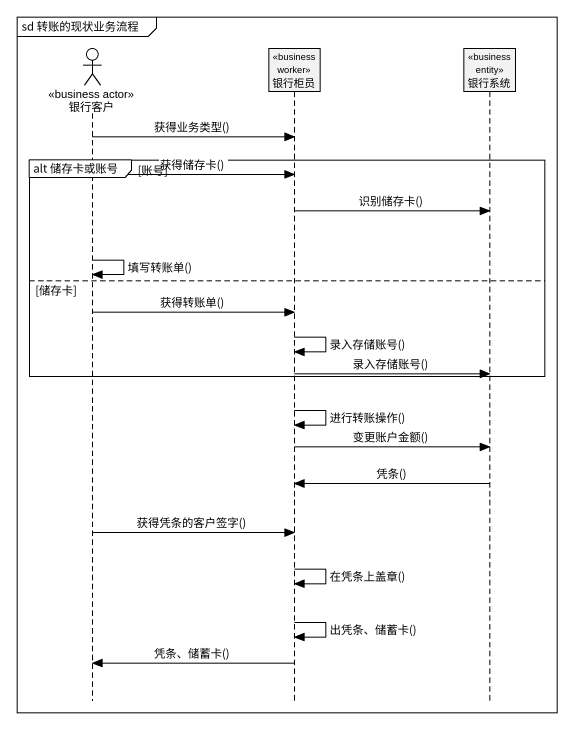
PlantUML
@startuml
mainframe sd 转账的现状业务流程
hide footbox
actor 银行客户 <<business actor>>
participant 银行柜员 <<business worker>>
participant 银行系统 <<business entity>>

银行客户 -> 银行柜员 : 获得业务类型()
group alt 储存卡或账号 [账号]
  银行客户 -> 银行柜员 : 获得储存卡()
  银行柜员 -> 银行系统 : 识别储存卡()
  银行客户 -> 银行客户 : 填写转账单()
else 储存卡
  银行客户 -> 银行柜员 : 获得转账单()
  银行柜员 -> 银行柜员 : 录入存储账号()
  银行柜员 -> 银行系统 : 录入存储账号()
end
银行柜员 -> 银行柜员 : 进行转账操作()
银行柜员 -> 银行系统 : 变更账户金额()
银行系统 -> 银行柜员 : 凭条()
银行客户 -> 银行柜员 : 获得凭条的客户签字()
银行柜员 -> 银行柜员 : 在凭条上盖章()
银行柜员 -> 银行柜员 : 出凭条、储蓄卡()
银行柜员 -> 银行客户 : 凭条、储蓄卡()
@enduml
